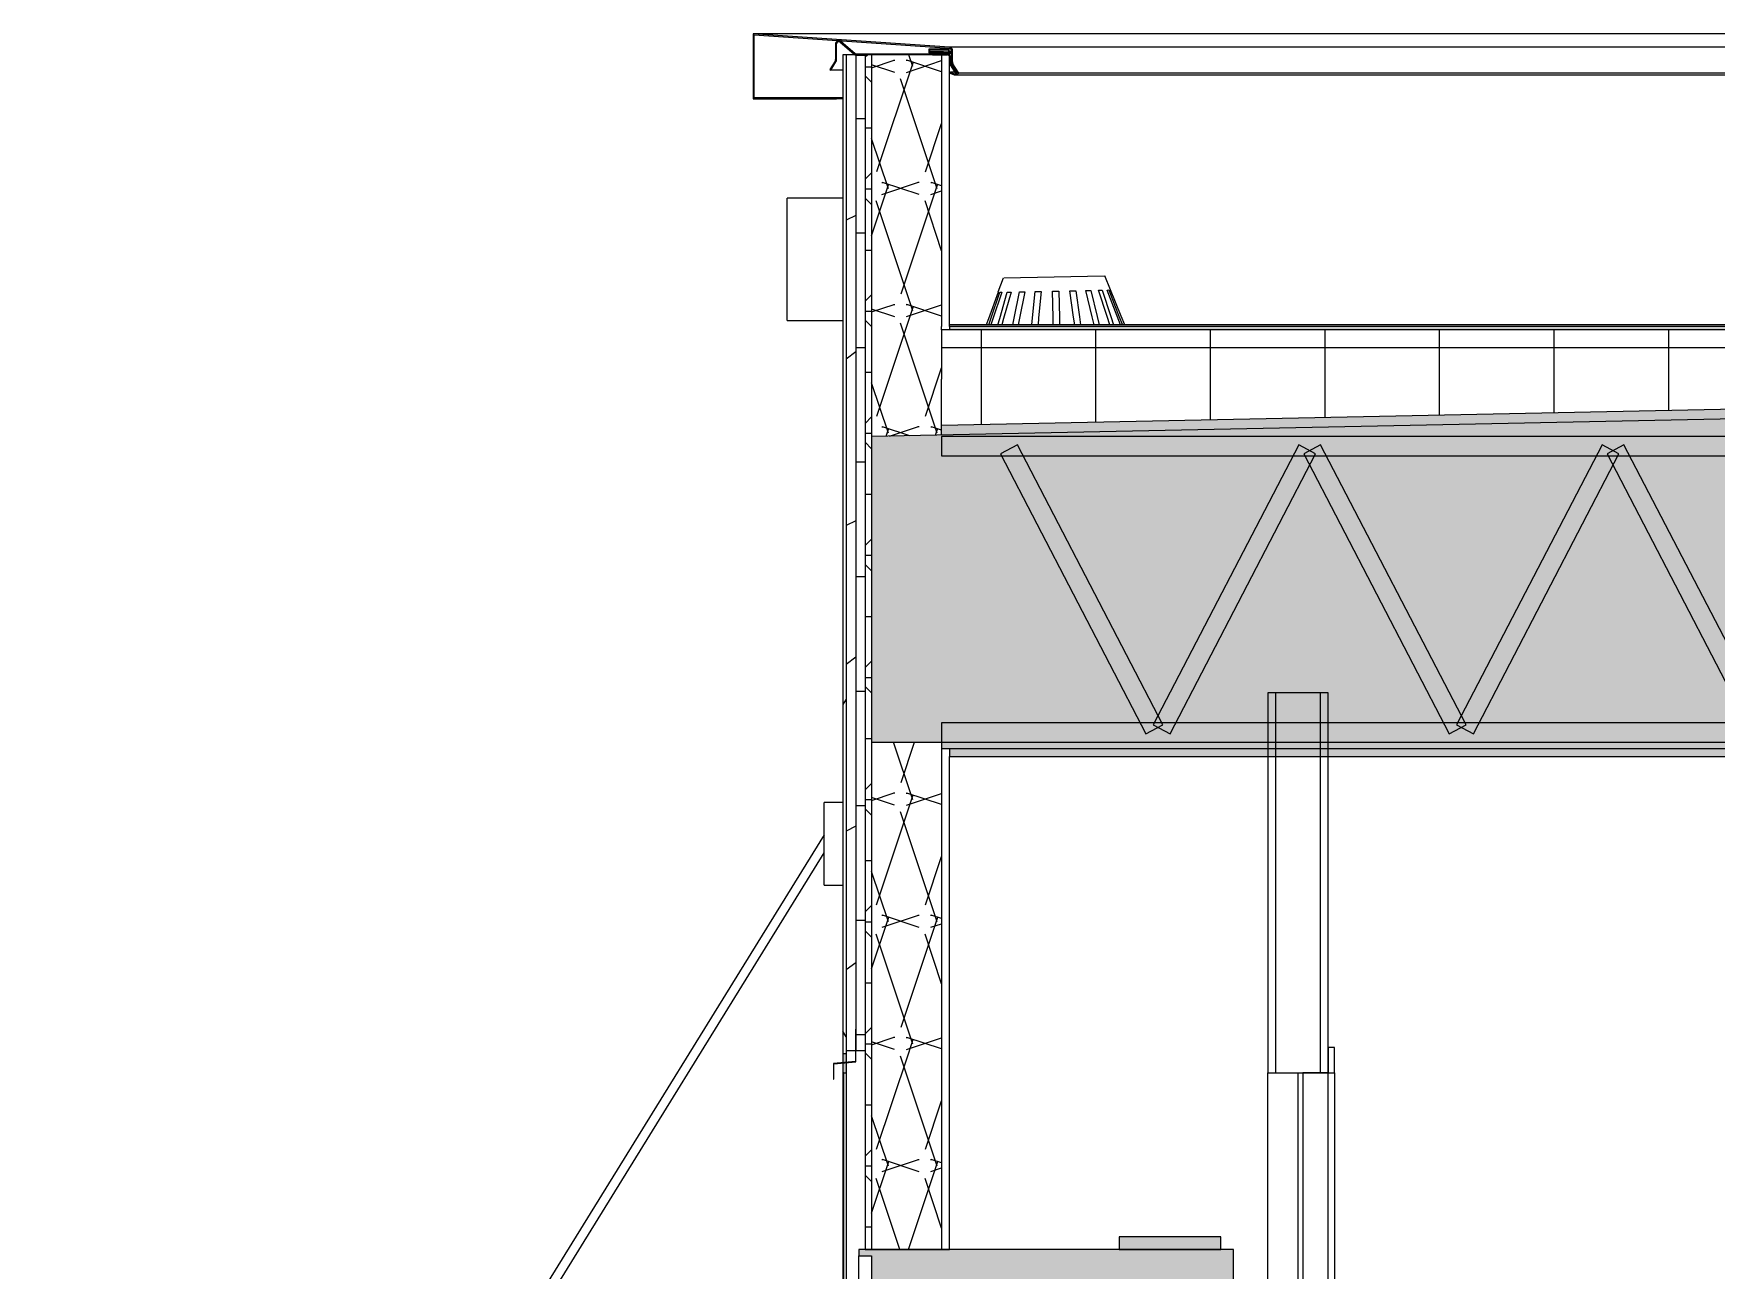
# Model space of a CAD drawing. Header units: inches. Extents: x 9661 to 15313, y -314 to 660.
# Drawn here: x 9917.1 to 10049.3, y 332.5 to 429.7 of the extents above; entities that cross this region are included whole.
import ezdxf

# ---------------------------------------------------------------- set-up
doc = ezdxf.new("R2010")
doc.units = ezdxf.units.IN
doc.header["$MEASUREMENT"] = 0
for name, color, linetype, lineweight in [('0-1', 7, 'Continuous', 5), ('0-2', 133, 'Continuous', 70), ('0-3', 55, 'Continuous', 9), ('A-DOOR-1', 53, 'Continuous', 20), ('A-DOOR-FRAM-1', 53, 'Continuous', 20), ('A-DOOR-FRAM-2', 253, 'Continuous', 9), ('A-GENM', 5, 'Continuous', 9), ('A-GENM-2', 55, 'Continuous', 9), ('A-GENM-3', 253, 'Continuous', 9), ('A-GLAZ-1', 55, 'Continuous', 9), ('A-GLAZ-2', 151, 'Continuous', 9), ('A-GLAZ-3', 45, 'Continuous', 9), ('A-ROOF-1', 252, 'Continuous', 13), ('A-ROOF-2', 251, 'Continuous', 5), ('A-ROOF-3', 132, 'Continuous', 9), ('A-ROOF-4', 55, 'Continuous', 9), ('A-ROOF-PATT-1', 45, 'Continuous', 9), ('A-WALL-1', 253, 'Continuous', 9), ('A-WALL-10', 113, 'Continuous', 9), ('A-WALL-2', 9, 'Continuous', 13), ('A-WALL-3', 7, 'Continuous', 9), ('A-WALL-5', 55, 'Continuous', 9), ('A-WALL-6', 251, 'Continuous', 5), ('A-WALL-9', 10, 'Continuous', 9), ('A-WALL-PATT-2', 45, 'Continuous', 9), ('M-EQPM-1', 55, 'Continuous', 9), ('S-BEAM-2', 7, 'Continuous', 9), ('S-BEAM-3', 55, 'Continuous', 9)]:
    doc.layers.add(name, color=color, linetype=linetype, lineweight=lineweight)
pattern_1 = [(0, (11008.554, 72), (0, 4.798), []), (315, (11008.554, 72), (4.798427, 0), [6.786, -6.786]), (45, (11008.554, 72), (4.798427, 0), [6.786, -6.786])]
pattern_2 = [(161.57, (11009.034, 72.48), (-3.8399538, -1.54e-05), [0, -27.322, 3.034, 0]), (18.43, (11008.074, 72.48), (-3.8399538, 1.54e-05), [0, -27.322, 3.034, 0]), (108.43, (11009.034, 72.48), (1.919622, -9.6005246), [9.106, -21.25]), (71.57, (11008.074, 72.48), (1.919622, 9.6005246), [9.106, -21.25])]
pattern_3 = [(0, (11008.554, 72), (30.72, 7.68), [1.267, -21.773, 1.267, -21.773, -122.88]), (0, (11008.554, 72), (30.72, 7.68), [-46.08, 1.267, -44.813, 1.267, -21.773, -53.76]), (0, (11008.554, 72), (30.72, 7.68), [-115.2, 1.267, -14.093, 1.267, -37.133]), (120, (11020.074, 75.84), (-22.011075, 22.7643), [1.267, -21.773, 1.267, -21.773, -122.88]), (120, (11020.074, 75.84), (-22.011075, 22.7643), [-46.08, 1.267, -44.813, 1.267, -21.773, -53.76]), (120, (11020.074, 75.84), (-22.011075, 22.7643), [-115.2, 1.267, -14.093, 1.267, -37.133]), (240, (11023.914, 91.2), (-8.708925, -30.4443), [1.267, -21.773, 1.267, -21.773, -122.88]), (240, (11023.914, 91.2), (-8.708925, -30.4443), [-46.08, 1.267, -44.813, 1.267, -21.773, -53.76]), (240, (11023.914, 91.2), (-8.708925, -30.4443), [-115.2, 1.267, -14.093, 1.267, -37.133])]
pattern_4 = [(0, (11008.554, 72), (0, 9), []), (90, (11008.554, 72), (-9, 6e-16), [])]

# ---------------------------------------------------------------- blocks, each defined once
blk = doc.blocks.new('SWING - SINGLE - FLUSH - SWING - 34_ x 80_ - WITH ACOUSTICAL SEAL-V1-BUILDING SECTION - EAST_WEST - COURTYARD - LOOKING NORTH')
at = {"layer": 'A-DOOR-1'}
for p, q in [((10016.81, 216), (10016.81, 136)), ((10018.81, 216), (10016.81, 216)), ((10018.81, 136), (10018.81, 216)), ((10016.81, 136), (10018.81, 136))]:
    blk.add_line(p, q, dxfattribs=at)
at = {"layer": 'A-DOOR-FRAM-1'}
for p, q in [((10019.31, 218), (10018.81, 218)), ((10018.81, 218), (10018.81, 216)), ((10019.31, 216), (10019.31, 218)), ((10018.81, 216), (10019.31, 216))]:
    blk.add_line(p, q, dxfattribs=at)
at = {"layer": 'A-DOOR-FRAM-2'}
blk.add_line((10019.31, 216), (10019.31, 136), dxfattribs=at)
blk = doc.blocks.new('CTR - 1st Phase - Unit Layouts_rvt-1-BUILDING SECTION - EAST_WEST - COURTYARD - LOOKING NORTH')
at = {"layer": 'A-WALL-1'}
for p, q in [((10018.81, 377.87), (10014.06, 377.87)), ((10014.06, 377.87), (10014.06, 348)), ((10018.81, 348), (10018.81, 377.87)), ((10014.06, 348), (10018.81, 348))]:
    blk.add_line(p, q, dxfattribs=at)
at = {"layer": 'A-WALL-2'}
for p, q in [((10014.69, 348), (10014.69, 377.87)), ((10018.19, 348), (10018.19, 377.87))]:
    blk.add_line(p, q, dxfattribs=at)
at = {"layer": 'A-WALL-3'}
for p, q in [((10014.06, 268), (10014.06, 348)), ((10016.44, 268), (10016.44, 348))]:
    blk.add_line(p, q, dxfattribs=at)
at = {"layer": '0-2'}
blk.add_blockref('SWING - SINGLE - FLUSH - SWING - 34_ x 80_ - WITH ACOUSTICAL SEAL-V1-BUILDING SECTION - EAST_WEST - COURTYARD - LOOKING NORTH', (0, 132), dxfattribs=at)
blk = doc.blocks.new('TRUSS - 24_-2435216-BUILDING SECTION - EAST_WEST - COURTYARD - LOOKING NORTH')
at = {"layer": 'S-BEAM-2'}
for p, q in [((9988.44, 134), (9988.44, 132.5)), ((10356.04, 134), (9988.44, 134)), ((9988.44, 132.5), (10356.04, 132.5)), ((9994.39, 133.35), (9993.06, 132.65)), ((9993.06, 132.65), (10004.49, 110.65)), ((10005.82, 111.35), (9994.39, 133.35)), ((10016.49, 133.35), (10005.06, 111.35)), ((10006.39, 110.65), (10017.82, 132.65)), ((10017.82, 132.65), (10016.49, 133.35)), ((10018.21, 133.35), (10016.88, 132.65)), ((10016.88, 132.65), (10028.32, 110.65)), ((10029.65, 111.35), (10018.21, 133.35)), ((10040.32, 133.35), (10028.89, 111.35)), ((10030.22, 110.65), (10041.65, 132.65)), ((10041.65, 132.65), (10040.32, 133.35)), ((10042.04, 133.35), (10040.71, 132.65)), ((10040.71, 132.65), (10052.15, 110.65)), ((10053.48, 111.35), (10042.04, 133.35)), ((9988.44, 111.5), (9988.44, 110)), ((10356.04, 111.5), (9988.44, 111.5)), ((10004.49, 110.65), (10005.82, 111.35)), ((10005.06, 111.35), (10006.39, 110.65)), ((10028.32, 110.65), (10029.65, 111.35)), ((10028.89, 111.35), (10030.22, 110.65)), ((9988.44, 110), (10356.04, 110))]:
    blk.add_line(p, q, dxfattribs=at)
blk = doc.blocks.new('CTR - 1st Phase - Structure_rvt-1-BUILDING SECTION - EAST_WEST - COURTYARD - LOOKING NORTH')
at = {"layer": '0-3'}
blk.add_blockref('TRUSS - 24_-2435216-BUILDING SECTION - EAST_WEST - COURTYARD - LOOKING NORTH', (0, 264), dxfattribs=at)
blk = doc.blocks.new('Basic Wall _ EXT - FIBER CEMENT - SMALL - ___-2145935-BUILDING SECTION - EAST_WEST - COURTYARD - LOOKING NORTH')
at = {"layer": 'A-WALL-5'}
for p, q in [((10857.95, 429.66), (9973.63, 429.66)), ((9980.5, 429.11), (9980.36, 429.11)), ((9988.95, 428.37), (9987.51, 428.37)), ((9989.17, 428.47), (9989, 428.47)), ((10842.51, 428.6), (9989.07, 428.6)), ((9987.72, 428.04), (9982.61, 428.04)), ((9988.59, 428.23), (9989.21, 428.23)), ((9989.21, 428.16), (9988.59, 428.16)), ((9989.21, 428.08), (9988.89, 428.08)), ((9989.21, 428.24), (9988.99, 428.24)), ((9989.22, 428.27), (9989.06, 428.27)), ((9980.69, 426.79), (9979.73, 426.79)), ((9989.47, 426.64), (9989.13, 426.64)), ((9989.48, 426.42), (10842.09, 426.42)), ((9989.69, 426.59), (9989.49, 426.59)), ((9989.67, 426.63), (9989.56, 426.63)), ((10841.78, 426.57), (9989.8, 426.57)), ((9980.69, 424.62), (9980.19, 424.62)), ((9980.69, 424.54), (9980.19, 424.54))]:
    blk.add_line(p, q, dxfattribs=at)
at = {"layer": 'A-WALL-5', "flags": 128}
for points in [[(9980.52, 429.05), (9980.47, 429.09), (9980.41, 429.11), (9980.34, 429.11), (9980.28, 429.1), (9980.22, 429.07), (9980.18, 429.03), (9980.14, 428.98), (9980.11, 428.92), (9980.11, 428.86)], [(9989.29, 428.35), (9989.28, 428.41), (9989.26, 428.47), (9989.22, 428.52), (9989.18, 428.56), (9989.12, 428.59), (9989.07, 428.6)], [(9980.11, 427.63), (9980.1, 427.58), (9980.09, 427.54), (9980.07, 427.5)], [(9980.14, 427.45), (9980.16, 427.51), (9980.18, 427.57), (9980.19, 427.63)], [(9981.79, 428.04), (9981.73, 428.05), (9981.67, 428.07), (9981.62, 428.1)], [(9989.14, 427.83), (9989.13, 427.89), (9989.11, 427.95), (9989.07, 428.01), (9989.01, 428.05), (9988.95, 428.07), (9988.89, 428.08)], [(9989.07, 427.33), (9989.08, 427.28), (9989.11, 427.22)], [(9989.18, 427.26), (9989.16, 427.3), (9989.14, 427.35), (9989.14, 427.39)], [(9989.21, 427.44), (9989.21, 427.38), (9989.23, 427.32), (9989.26, 427.26)], [(9989.33, 427.3), (9989.3, 427.35), (9989.29, 427.39), (9989.29, 427.44)], [(9989.37, 426.44), (9989.43, 426.42), (9989.48, 426.42)], [(9989.53, 426.5), (9989.48, 426.49), (9989.48, 426.49)], [(9989.49, 426.42), (9989.55, 426.43), (9989.61, 426.45)]]:
    blk.add_lwpolyline(points, dxfattribs=at)
blk = doc.blocks.new('Basic Wall _ EXT - FIBER CEMENT - LARGE - ___-2162463-BUILDING SECTION - EAST_WEST - COURTYARD - LOOKING NORTH')
at = {"layer": 'A-WALL-9'}
h = blk.add_hatch(color=256, dxfattribs=at)
h.paths.add_polyline_path([(9979.94, 347.5), (9979.97, 347.5), (9979.97, 348.72), (9979.94, 348.72), (9979.94, 348)], flags=0)
h.paths.add_polyline_path([(9980.94, 348.81), (9981.69, 348.9), (9981.66, 348.9), (9980.94, 348.83)], flags=0)
at = {"layer": 'A-WALL-10'}
for p, q in [((9981.69, 351.44), (9981.66, 351.44)), ((9981.66, 351.44), (9981.66, 348.9)), ((9981.69, 348.87), (9981.69, 351.44)), ((9981.66, 348.9), (9979.94, 348.75)), ((9979.94, 348.75), (9979.94, 347.5)), ((9979.97, 348.72), (9981.69, 348.87)), ((9979.97, 347.5), (9979.97, 348.72)), ((9979.94, 347.5), (9979.97, 347.5))]:
    blk.add_line(p, q, dxfattribs=at)
blk = doc.blocks.new('Basic Wall _ EXT - FIBER CEMENT - SMALL - ___-2145937-BUILDING SECTION - EAST_WEST - COURTYARD - LOOKING NORTH')
at = {"layer": 'A-WALL-9'}
h = blk.add_hatch(color=256, dxfattribs=at)
h.paths.add_polyline_path([(9973.63, 424.54), (9980.19, 424.54), (9980.19, 424.62), (9973.7, 424.62), (9973.7, 429.58), (9989.12, 428.49), (9989.17, 428.47), (9989.21, 428.23), (9989.21, 427.44), (9989.29, 427.44), (9989.24, 428.47), (9989.17, 428.55), (9989.07, 428.6), (9973.63, 429.66), (9973.63, 424.62)], flags=0)
h.paths.add_polyline_path([(9989.49, 426.42), (9989.73, 426.53), (9989.79, 426.59), (9989.29, 427.28), (9989.26, 427.26), (9989.68, 426.59), (9989.5, 426.43)], flags=0)
h.paths.add_polyline_path([(9989.49, 426.42), (9989.33, 426.55), (9989.13, 426.64), (9989.13, 426.56), (9989.48, 426.42)], flags=0)
h.paths.add_polyline_path([(9989.49, 426.59), (9989.56, 426.64), (9989.14, 427.24), (9989.13, 427.19), (9989.49, 426.6)], flags=0)
h.paths.add_polyline_path([(9979.73, 426.79), (9980.14, 427.45), (9980.07, 427.5), (9979.66, 426.84)], flags=0)
h.paths.add_polyline_path([(9989.07, 427.39), (9989.14, 427.39), (9989.11, 427.91), (9989.01, 428.03), (9988.89, 428.08), (9987.72, 428.04), (9987.72, 428), (9989.06, 427.96), (9989.07, 427.39)], flags=0)
h.paths.add_polyline_path([(9980.16, 427.63), (9980.19, 427.63), (9980.21, 428.9), (9980.31, 429.01), (9980.52, 428.95), (9981.57, 428.04), (9981.61, 428.11), (9980.47, 429.06), (9980.23, 429.06), (9980.11, 428.86), (9980.14, 427.63)], flags=0)
h.paths.add_polyline_path([(9981.68, 428), (9981.67, 428.05), (9981.63, 428.01), (9981.67, 428)], flags=0)
h.paths.add_polyline_path([(9987.44, 428.16), (9988.59, 428.16), (9988.59, 428.23), (9987.51, 428.23), (9987.51, 428.37), (9988.95, 428.37), (9989, 428.25), (9989.06, 428.27), (9989, 428.47), (9987.44, 428.44), (9987.44, 428.23)], flags=0)
at = {"layer": 'A-WALL-10'}
for p, q in [((9989.07, 428.6), (9973.63, 429.66)), ((9973.63, 429.66), (9973.63, 424.54)), ((9973.7, 424.62), (9973.7, 429.58)), ((9973.7, 429.58), (9989.06, 428.52)), ((9980.11, 428.86), (9980.11, 427.63)), ((9980.19, 427.63), (9980.19, 428.86)), ((9980.47, 428.99), (9981.57, 428.04)), ((9981.62, 428.1), (9980.52, 429.05)), ((9989, 428.47), (9987.44, 428.44)), ((9987.44, 428.44), (9987.44, 428.16)), ((9987.51, 428.37), (9988.94, 428.39)), ((9987.51, 428.23), (9987.51, 428.37)), ((9988.94, 428.39), (9988.99, 428.24)), ((9989.06, 428.27), (9989, 428.47)), ((9989.21, 428.35), (9989.21, 427.44)), ((9989.29, 427.44), (9989.29, 428.35)), ((9980.07, 427.5), (9979.66, 426.84)), ((9979.73, 426.79), (9980.14, 427.45)), ((9982.61, 428.04), (9981.79, 428.04)), ((9981.79, 427.96), (9982.61, 427.96)), ((9982.61, 427.96), (9982.61, 428.04)), ((9987.44, 428.16), (9988.59, 428.16)), ((9988.59, 428.23), (9987.51, 428.23)), ((9987.72, 428.08), (9987.72, 428)), ((9988.89, 428.08), (9987.72, 428.08)), ((9988.59, 428.16), (9988.59, 428.23)), ((9988.99, 428.24), (9989.06, 428.27)), ((9989.11, 427.22), (9989.49, 426.59)), ((9989.14, 427.39), (9989.14, 427.83)), ((9989.56, 426.63), (9989.18, 427.26)), ((9989.26, 427.26), (9989.69, 426.6)), ((9989.8, 426.57), (9989.33, 427.3)), ((9979.66, 426.84), (9979.73, 426.79)), ((9989.13, 426.64), (9989.09, 426.57)), ((9989.09, 426.57), (9989.37, 426.44)), ((9989.4, 426.51), (9989.13, 426.64)), ((9989.49, 426.59), (9989.56, 426.63)), ((9989.69, 426.6), (9989.57, 426.52)), ((9989.61, 426.45), (9989.8, 426.57)), ((9973.63, 424.54), (9980.19, 424.54)), ((9980.19, 424.62), (9973.7, 424.62)), ((9980.19, 424.54), (9980.19, 424.62))]:
    blk.add_line(p, q, dxfattribs=at)
for centre, radius, start, end in [((9980.36, 428.86), 0.25, 49.2771, 180), ((9980.36, 428.86), 0.171, 49.2771, 180), ((9989.04, 428.35), 0.171, 0, 82.4457), ((9989.04, 428.35), 0.25, 0, 83.0705), ((9979.86, 427.63), 0.25, 328.2381, 0), ((9979.86, 427.63), 0.329, 328.2381, 0), ((9981.79, 428.29), 0.329, 229.2771, 270), ((9981.79, 428.29), 0.25, 229.2771, 270), ((9988.89, 427.83), 0.25, 0, 90), ((9988.89, 427.83), 0.171, 0, 90), ((9989.39, 427.39), 0.329, 180, 211.4324), ((9989.39, 427.39), 0.25, 180, 211.4324), ((9989.54, 427.44), 0.329, 180, 212.826), ((9989.54, 427.44), 0.25, 180, 212.826), ((9989.48, 426.67), 0.25, 244.1745, 302.0105), ((9989.48, 426.67), 0.171, 244.1745, 302.0105)]:
    blk.add_arc(centre, radius, start, end, dxfattribs=at)
at = {"layer": 'A-WALL-5'}
for p, q in [((9987.72, 428), (9988.44, 428)), ((9988.44, 428), (9988.89, 428)), ((9989.06, 427.83), (9989.06, 427.39))]:
    blk.add_line(p, q, dxfattribs=at)
blk = doc.blocks.new('Family1 - SCUPPER - east_west-2920096-BUILDING SECTION - EAST_WEST - COURTYARD - LOOKING NORTH')
at = {"layer": 'A-GENM-2'}
for p, q in [((9976.31, 407.12), (9976.31, 416.73)), ((9980.69, 416.73), (9976.31, 416.73)), ((9976.31, 407.12), (9980.69, 407.12))]:
    blk.add_line(p, q, dxfattribs=at)
blk = doc.blocks.new('V-Series_EWC4_SPVU_RFA_2015 - 2ND AND 3RD FLOOR-2226480-BUILDING SECTION - EAST_WEST - COURTYARD - LOOKING NORTH')
at = {"layer": 'A-GENM-3'}
for points in [[(10010.38, 202.12), (10010.38, 203.12), (10002.38, 203.12), (10002.38, 202.12)], [(9992.38, 159), (10011.38, 159), (10011.38, 162), (10011.13, 162), (10011.13, 160), (9993.4, 160), (10010.72, 178.66), (10011.38, 178.66), (10011.38, 202.12), (9981.94, 202.12), (9981.94, 201.62), (9982.94, 201.62), (9982.94, 160), (9981.94, 160), (9981.94, 159), (9989.06, 159)], [(9982.94, 160.5), (9982.94, 180.06), (9982.19, 180.06), (9982.19, 160.5), (9982.93, 160.5)]]:
    blk.add_hatch(color=256, dxfattribs=at).paths.add_polyline_path(points, flags=0)
h = blk.add_hatch(color=256, dxfattribs=at)
h.paths.add_polyline_path([(9982.27, 160), (9982.94, 160), (9982.93, 160.5), (9981.94, 160.5), (9981.94, 160), (9982.19, 160)], flags=0)
h.paths.add_polyline_path([(9981.94, 180.06), (9982.94, 180.06), (9982.94, 180.56), (9981.94, 180.56)], flags=0)
at = {"layer": 'A-GENM'}
for p, q in [((10010.38, 203.12), (10002.38, 203.12)), ((10002.38, 203.12), (10002.38, 202.12)), ((10010.38, 202.12), (10010.38, 203.12)), ((9981.94, 202.12), (9981.94, 201.62)), ((10011.38, 202.12), (9981.94, 202.12)), ((9981.94, 201.62), (9982.94, 201.62)), ((9982.94, 201.62), (9982.94, 160)), ((10002.38, 202.12), (10010.38, 202.12)), ((10011.38, 178.66), (10011.38, 202.12)), ((9982.94, 180.56), (9981.94, 180.56)), ((9981.94, 180.56), (9981.94, 180.06)), ((9981.94, 180.06), (9982.94, 180.06)), ((9982.94, 180.06), (9982.19, 180.06)), ((9982.19, 180.06), (9982.19, 160.5)), ((9982.94, 180.06), (9982.94, 180.56)), ((9982.94, 160.5), (9982.94, 180.06)), ((9993.4, 160), (10010.72, 178.66)), ((10010.72, 178.66), (10011.38, 178.66)), ((10011.38, 162), (10011.13, 162)), ((10011.13, 162), (10011.13, 160)), ((10011.38, 159), (10011.38, 162)), ((9982.94, 160.5), (9981.94, 160.5)), ((9981.94, 160.5), (9981.94, 160)), ((9981.94, 160), (9982.94, 160)), ((9982.94, 160), (9981.94, 160)), ((9981.94, 160), (9981.94, 159)), ((9982.19, 160.5), (9982.94, 160.5)), ((9982.94, 160), (9982.94, 160.5)), ((10011.13, 160), (9993.4, 160)), ((10010.38, 160), (10004.38, 160)), ((10004.38, 160), (10004.38, 159)), ((10010.38, 159), (10010.38, 160)), ((9981.94, 159), (10011.38, 159)), ((10004.38, 159), (10010.38, 159))]:
    blk.add_line(p, q, dxfattribs=at)
at = {"layer": 'A-GENM-2'}
for p, q in [((9981.94, 180.56), (9981.94, 201.62)), ((9981.94, 160.5), (9981.94, 180.06)), ((10011.38, 178.66), (10011.38, 162))]:
    blk.add_line(p, q, dxfattribs=at)
blk = doc.blocks.new('Perforated Panel at Magic-Pak - hvac panel - 3rd floor-2505079-BUILDING SECTION - EAST_WEST - COURTYARD - LOOKING NORTH')
at = {"layer": 'A-GLAZ-3'}
h = blk.add_hatch(dxfattribs=at)
h.set_pattern_fill('FP_2', color=256, style=0, pattern_type=2)
h.set_pattern_definition([(135, (11008.554, 72), (-4.24264, -4.24264), [])])
h.paths.add_polyline_path([(9980.75, 228), (9980.75, 348), (9980.69, 348), (9980.69, 228)], flags=0)
at = {"layer": 'A-GLAZ-2'}
for p, q in [((9980.69, 348), (9980.69, 228)), ((9980.75, 348), (9980.69, 348)), ((9980.75, 228), (9980.75, 348)), ((9980.69, 228), (9980.75, 228))]:
    blk.add_line(p, q, dxfattribs=at)
blk = doc.blocks.new('22142613 - Roof Drains - Type A - 15_ Strainer - 8_ Drain-V82-BUILDING SECTION - EAST_WEST - COURTYARD - LOOKING NORTH')
at = {"layer": 'M-EQPM-1'}
for p, q in [((9993.27, 410.46), (9992.86, 409.34)), ((9993.33, 410.47), (9997.27, 410.55)), ((9997.27, 410.55), (10001.2, 410.63)), ((10001.71, 409.52), (10001.27, 410.63)), ((9992.86, 409.34), (9992.87, 409.34)), ((9993.02, 409.34), (9993.18, 409.34)), ((9993.6, 409.35), (9993.9, 409.36)), ((9994.56, 409.37), (9994.97, 409.38)), ((9995.78, 409.4), (9996.26, 409.41)), ((9997.15, 409.43), (9997.29, 409.43)), ((9997.29, 409.43), (9997.65, 409.44)), ((9998.52, 409.45), (9998.99, 409.46)), ((9999.76, 409.48), (10000.16, 409.49)), ((10000.76, 409.5), (10001.04, 409.51)), ((10001.43, 409.51), (10001.58, 409.52)), ((10001.71, 409.52), (10001.71, 409.52))]:
    blk.add_line(p, q, dxfattribs=at)
at = {"layer": 'M-EQPM-1', "flags": 128}
for points in [[(9992.87, 409.34), (9992.13, 407.26), (9991.95, 406.77)], [(9992.15, 406.77), (9992.31, 407.26), (9993.02, 409.34)], [(9993.18, 409.34), (9992.47, 407.26), (9992.3, 406.77)], [(9992.86, 406.77), (9993.01, 407.27), (9993.6, 409.35)], [(9993.9, 409.36), (9993.31, 407.28), (9993.16, 406.77)], [(9994.03, 406.77), (9994.14, 407.3), (9994.56, 409.37)], [(9994.97, 409.38), (9994.55, 407.31), (9994.44, 406.77)], [(9995.53, 406.77), (9995.58, 407.33), (9995.78, 409.4)], [(9996.26, 409.41), (9996.06, 407.34), (9996.01, 406.77)], [(9997.2, 406.76), (9997.19, 407.36), (9997.15, 409.43)], [(9997.65, 409.44), (9997.69, 407.37), (9997.7, 406.77)], [(9998.89, 406.77), (9998.8, 407.39), (9998.52, 409.45)], [(9998.99, 409.46), (9999.28, 407.4), (9999.36, 406.77)], [(10000.42, 406.77), (10000.26, 407.42), (9999.76, 409.48)], [(10000.16, 409.49), (10000.66, 407.43), (10000.82, 406.77)], [(10001.66, 406.77), (10001.44, 407.45), (10000.76, 409.5)], [(10001.04, 409.51), (10001.73, 407.45), (10001.95, 406.77)], [(10002.48, 406.77), (10002.22, 407.46), (10001.43, 409.51)], [(10001.58, 409.52), (10002.37, 407.47), (10002.64, 406.77)], [(10002.82, 406.77), (10002.54, 407.47), (10001.71, 409.52)]]:
    blk.add_lwpolyline(points, dxfattribs=at)
blk = doc.blocks.new('Walls 49 - Walls 1-3281559-BUILDING SECTION - EAST_WEST - COURTYARD - LOOKING NORTH')
at = {"layer": 'S-BEAM-3'}
for p, q in [((9980.69, 369.25), (9979.2, 369.25)), ((9979.2, 366), (9979.2, 369.25)), ((9979.2, 366.71), (9917.11, 266.18)), ((9917.75, 265.79), (9979.2, 365.28)), ((9979.2, 362.75), (9979.2, 366)), ((9979.2, 362.75), (9980.69, 362.75)), ((9917.43, 265.99), (9917.11, 266.18)), ((9917.75, 265.79), (9917.43, 265.99))]:
    blk.add_line(p, q, dxfattribs=at)

msp = doc.modelspace()

# ---------------------------------------------------------------- hatches: boundary and pattern name
at = {"layer": 'A-ROOF-1'}
msp.add_hatch(color=256, dxfattribs=at).paths.add_polyline_path([(10120.29438, 406.39472), (10160.99714, 406.39473), (10168.6894, 406.52275), (10168.6894, 406.77279), (10160.00081, 406.64476), (9989.0644, 406.64476), (9989.0644, 406.39472), (10116.19671, 406.39472)], flags=0)
at = {"layer": 'A-ROOF-2'}
h = msp.add_hatch(color=256, dxfattribs=at)
h.paths.add_polyline_path([(10773.00824, 373.49998), (10843.1394, 373.49998), (10843.1394, 373.99998), (10476.1644, 373.96909), (10476.1644, 373.49998), (10724.33986, 373.49998)], flags=0)
h.paths.add_polyline_path([(9988.4394, 373.49998), (10356.0394, 373.49998), (10356.0394, 373.99998), (9988.4394, 373.99998)], flags=0)
at = {"layer": 'A-ROOF-PATT-1'}
h = msp.add_hatch(dxfattribs=at)
h.set_pattern_fill('FP_7', color=256, style=0, pattern_type=2)
h.set_pattern_definition(pattern_4)
h.paths.add_polyline_path([(9988.4394, 398.86204), (10164.60211, 402.52279), (9988.4394, 402.52279), (9988.4394, 399.36721)], flags=0)
h.paths.add_polyline_path([(10202.81266, 402.52279), (10361.5394, 402.52279), (10361.5394, 411.53994), (10123.63028, 406.64476), (10160.99714, 406.64476), (10168.6894, 406.77279), (10168.6894, 402.52279)], flags=0)
h.paths.add_polyline_path([(10452.0394, 408.40099), (10843.1394, 416.4482), (10843.1394, 421.44926), (10452.0394, 413.40205), (10452.0394, 413.26656)], flags=0)
h = msp.add_hatch(dxfattribs=at)
h.set_pattern_fill('FP_4', color=256, style=0, pattern_type=2)
h.set_pattern_definition(pattern_1)
h.paths.add_polyline_path([(9988.4394, 398.11188), (10202.81266, 402.52279), (10164.60211, 402.48673), (9988.4394, 398.86204)], flags=0)
h.paths.add_polyline_path([(10452.0394, 407.65084), (10843.1394, 415.69804), (10843.1394, 416.4482), (10452.0394, 408.40099)], flags=0)
h = msp.add_hatch(dxfattribs=at)
h.set_pattern_fill('FP_1', color=256, style=0, pattern_type=2)
h.set_pattern_definition(pattern_2)
h.paths.add_polyline_path([(10842.74592, 373.99998), (10848.6394, 373.99998), (10848.6394, 415.81121), (10452.0394, 407.65084), (10452.0394, 373.99998), (10837.36383, 373.99998)], flags=0)
h.paths.add_polyline_path([(10355.4144, 373.99998), (10361.5394, 373.99998), (10361.5394, 402.52279), (10202.81266, 402.52279), (9982.9394, 397.99871), (9982.9394, 373.99998), (10347.5933, 373.99998)], flags=0)
h = msp.add_hatch(dxfattribs=at)
h.set_pattern_fill('FP_7', color=256, style=0, pattern_type=2)
h.set_pattern_definition(pattern_4)
h.paths.add_polyline_path([(10121.54536, 402.52279), (10168.6894, 402.52279), (10168.6894, 406.52275), (10160.99677, 406.39472), (9988.4394, 406.39472), (9988.4394, 402.52279), (10100.80389, 402.52279)], flags=0)
h = msp.add_hatch(dxfattribs=at)
h.set_pattern_fill('FP_5', color=256, style=0, pattern_type=2)
h.set_pattern_definition(pattern_3)
h.paths.add_polyline_path([(10358.35748, 372.87498), (10361.5394, 372.87498), (10361.5394, 373.49998), (9989.0644, 373.49998), (9989.0644, 372.87498), (10356.77026, 372.87498)], flags=0)
h.paths.add_polyline_path([(10552.11286, 372.87498), (10842.5144, 372.87498), (10842.5144, 373.49998), (10476.1644, 373.49998), (10476.1644, 372.87498)], flags=0)
at = {"layer": 'A-WALL-6'}
h = msp.add_hatch(color=256, dxfattribs=at)
h.paths.add_polyline_path([(9980.7519, 226.5), (9980.9394, 226.5), (9980.9394, 228), (9980.6894, 228), (9980.6894, 226.5)], flags=0)
h.paths.add_polyline_path([(9980.9394, 348), (9980.9394, 349.5), (9980.6894, 349.5), (9980.6894, 348), (9980.7519, 348)], flags=0)
at = {"layer": 'A-WALL-PATT-2'}
h = msp.add_hatch(dxfattribs=at)
h.set_pattern_fill('FP_3', color=256, style=0, pattern_type=2)
h.set_pattern_definition([(0, (11008.554, 72), (15.36, 3.84), [1.267, -10.253, 1.267, -10.253, -61.44]), (0, (11008.554, 72), (15.36, 3.84), [-23.04, 1.267, -21.773, 1.267, -10.253, -26.88]), (0, (11008.554, 72), (15.36, 3.84), [-57.6, 1.267, -6.413, 1.267, -17.933]), (120, (11014.314, 73.92), (-11.005538, 11.38215), [1.267, -10.253, 1.267, -10.253, -61.44]), (120, (11014.314, 73.92), (-11.005538, 11.38215), [-23.04, 1.267, -21.773, 1.267, -10.253, -26.88]), (120, (11014.314, 73.92), (-11.005538, 11.38215), [-57.6, 1.267, -6.413, 1.267, -17.933]), (240, (11016.234, 81.6), (-4.354462, -15.22215), [1.267, -10.253, 1.267, -10.253, -61.44]), (240, (11016.234, 81.6), (-4.354462, -15.22215), [-23.04, 1.267, -21.773, 1.267, -10.253, -26.88]), (240, (11016.234, 81.6), (-4.354462, -15.22215), [-57.6, 1.267, -6.413, 1.267, -17.933])])
h.paths.add_polyline_path([(9980.6894, 349.5), (9980.9394, 349.5), (9980.9394, 428), (9980.6894, 428), (9980.6894, 349.75)], flags=0)
h = msp.add_hatch(dxfattribs=at)
h.set_pattern_fill('FP_6', color=256, style=0, pattern_type=2)
h.set_pattern_definition([(216.87, (11018.154, 96), (71.999914, 48.000129), [12, -108]), (206.565, (11032.554, 88.8), (-23.99974, -23.9997), [26.833, -26.833]), (198.435, (11032.554, 76.8), (-47.999875, -23.999517), [15.179, -60.716])])
h.paths.add_polyline_path([(9981.61092, 349.75), (9981.6894, 349.75), (9981.6894, 428), (9980.9394, 428), (9980.9394, 349.75)], flags=0)
h = msp.add_hatch(dxfattribs=at)
h.set_pattern_fill('FP_7', color=256, style=0, pattern_type=2)
h.set_pattern_definition(pattern_4)
h.paths.add_polyline_path([(9982.4394, 349.75), (9982.4394, 428), (9981.6894, 428), (9981.6894, 349.75)], flags=0)
h = msp.add_hatch(dxfattribs=at)
h.set_pattern_fill('FP_4', color=256, style=0, pattern_type=2)
h.set_pattern_definition(pattern_1)
h.paths.add_polyline_path([(9982.9394, 349.5), (9982.9394, 428), (9982.4394, 428), (9982.4394, 349.5)], flags=0)
h = msp.add_hatch(dxfattribs=at)
h.set_pattern_fill('FP_1', color=256, style=0, pattern_type=2)
h.set_pattern_definition(pattern_2)
h.paths.add_polyline_path([(9988.4394, 349.5), (9988.4394, 373.99998), (9982.9394, 373.99998), (9982.9394, 349.5)], flags=0)
h.paths.add_polyline_path([(9982.9394, 397.99871), (9988.4394, 398.11188), (9988.4394, 428), (9982.9394, 428), (9982.9394, 398.11188)], flags=0)
h = msp.add_hatch(dxfattribs=at)
h.set_pattern_fill('FP_4', color=256, style=0, pattern_type=2)
h.set_pattern_definition(pattern_1)
h.paths.add_polyline_path([(9982.4394, 110), (9982.9394, 110), (9982.9394, 159), (9982.4394, 159), (9982.4394, 111.75)], flags=0)
h.paths.add_polyline_path([(9982.4394, 202.125), (9982.9394, 202.125), (9982.9394, 291), (9982.4394, 291), (9982.4394, 216.30177)], flags=0)
h.paths.add_polyline_path([(9982.4394, 334.125), (9982.9394, 334.125), (9982.9394, 349.5), (9982.4394, 349.5), (9982.4394, 348.5)], flags=0)
h = msp.add_hatch(dxfattribs=at)
h.set_pattern_fill('FP_1', color=256, style=0, pattern_type=2)
h.set_pattern_definition(pattern_2)
h.paths.add_polyline_path([(9986.99302, 134), (9988.4394, 134), (9988.4394, 159), (9982.9394, 159), (9982.9394, 134)], flags=0)
h.paths.add_polyline_path([(9988.4394, 202.125), (9988.4394, 242), (9982.9394, 242), (9982.9394, 202.125), (9987.97065, 202.125)], flags=0)
h.paths.add_polyline_path([(9982.9394, 266), (9988.4394, 266), (9988.4394, 291), (9982.9394, 291), (9982.9394, 266.22871)], flags=0)
h.paths.add_polyline_path([(9988.4394, 334.125), (9988.4394, 349.5), (9982.9394, 349.5), (9982.9394, 334.125)], flags=0)
h = msp.add_hatch(dxfattribs=at)
h.set_pattern_fill('FP_5', color=256, style=0, pattern_type=2)
h.set_pattern_definition(pattern_3)
h.paths.add_polyline_path([(9988.4394, 135.625), (9989.0644, 135.625), (9989.0644, 159), (9988.4394, 159), (9988.4394, 135.62605)], flags=0)
h.paths.add_polyline_path([(9988.4394, 202.125), (9989.0644, 202.125), (9989.0644, 241.5), (9988.4394, 241.49916), (9988.4394, 216.30177)], flags=0)
h.paths.add_polyline_path([(9988.4394, 267.625), (9989.0644, 267.625), (9989.0644, 291), (9988.4394, 291), (9988.4394, 268)], flags=0)
h.paths.add_polyline_path([(9989.0644, 334.125), (9989.0644, 349.5), (9988.4394, 349.5), (9988.4394, 334.125)], flags=0)

# ---------------------------------------------------------------- linework, layer by layer
at = {"layer": 'A-ROOF-3'}
for p, q in [((10160.99677, 406.39472), (9988.4394, 406.39472)), ((9988.4394, 406.39472), (9988.4394, 402.52279)), ((10111.47753, 406.64476), (9989.0644, 406.64476)), ((9989.0644, 406.64476), (9989.0644, 406.39472)), ((10202.81266, 402.52279), (9982.9394, 397.99871)), ((10166.35442, 402.52279), (9988.4394, 398.86204)), ((9982.9394, 373.99998), (10361.5394, 373.99998)), ((9988.4394, 373.99998), (9988.4394, 373.49998)), ((9988.4394, 373.49998), (10361.5394, 373.49998)), ((9989.0644, 373.49998), (9989.0644, 372.87498)), ((9989.0644, 372.87498), (10361.5394, 372.87498))]:
    msp.add_line(p, q, dxfattribs=at)
at = {"layer": 'A-ROOF-4'}
msp.add_line((10117.69971, 406.77279), (9989.0644, 406.77279), dxfattribs=at)
at = {"layer": 'A-WALL-10'}
for p, q in [((9980.6894, 428), (9980.6894, 348)), ((9989.0644, 428), (9980.6894, 428)), ((9981.6894, 428), (9981.6894, 349.75)), ((9982.4394, 428), (9982.4394, 334.125)), ((9982.9394, 428), (9982.9394, 334.125)), ((9988.4394, 428), (9988.4394, 406.64476)), ((9989.0644, 406.64476), (9989.0644, 428)), ((9988.4394, 406.39472), (9988.4394, 406.64476)), ((9988.4394, 398.11188), (9988.4394, 402.52279)), ((9988.4394, 373.49998), (9988.4394, 334.125)), ((9989.0644, 334.125), (9989.0644, 372.87498)), ((9980.9394, 349.5), (9980.6894, 349.5)), ((9980.9394, 349.75), (9982.4394, 349.75)), ((9980.6894, 348), (9980.9394, 348)), ((9982.4394, 334.125), (9989.0644, 334.125))]:
    msp.add_line(p, q, dxfattribs=at)
at = {"layer": 'A-WALL-5'}
msp.add_line((9980.9394, 428), (9980.9394, 111.75), dxfattribs=at)

# ---------------------------------------------------------------- block references
at = {"layer": '0-1'}
for name in ['CTR - 1st Phase - Structure_rvt-1-BUILDING SECTION - EAST_WEST - COURTYARD - LOOKING NORTH', 'CTR - 1st Phase - Unit Layouts_rvt-1-BUILDING SECTION - EAST_WEST - COURTYARD - LOOKING NORTH']:
    msp.add_blockref(name, (0, 0), dxfattribs=at)
at = {"layer": 'A-GENM-2'}
for name, p in [('Family1 - SCUPPER - east_west-2920096-BUILDING SECTION - EAST_WEST - COURTYARD - LOOKING NORTH', (0, 0)), ('V-Series_EWC4_SPVU_RFA_2015 - 2ND AND 3RD FLOOR-2226480-BUILDING SECTION - EAST_WEST - COURTYARD - LOOKING NORTH', (0, 132))]:
    msp.add_blockref(name, p, dxfattribs=at)
at = {"layer": 'A-GLAZ-1'}
msp.add_blockref('Perforated Panel at Magic-Pak - hvac panel - 3rd floor-2505079-BUILDING SECTION - EAST_WEST - COURTYARD - LOOKING NORTH', (0, 0), dxfattribs=at)
at = {"layer": 'A-WALL-5'}
for name in ['Basic Wall _ EXT - FIBER CEMENT - SMALL - ___-2145935-BUILDING SECTION - EAST_WEST - COURTYARD - LOOKING NORTH', 'Basic Wall _ EXT - FIBER CEMENT - SMALL - ___-2145937-BUILDING SECTION - EAST_WEST - COURTYARD - LOOKING NORTH', 'Basic Wall _ EXT - FIBER CEMENT - LARGE - ___-2162463-BUILDING SECTION - EAST_WEST - COURTYARD - LOOKING NORTH']:
    msp.add_blockref(name, (0, 0), dxfattribs=at)
at = {"layer": 'M-EQPM-1'}
msp.add_blockref('22142613 - Roof Drains - Type A - 15_ Strainer - 8_ Drain-V82-BUILDING SECTION - EAST_WEST - COURTYARD - LOOKING NORTH', (0, 0), dxfattribs=at)
at = {"layer": 'S-BEAM-3'}
msp.add_blockref('Walls 49 - Walls 1-3281559-BUILDING SECTION - EAST_WEST - COURTYARD - LOOKING NORTH', (0, 0), dxfattribs=at)

doc.saveas('drawing.dxf')
